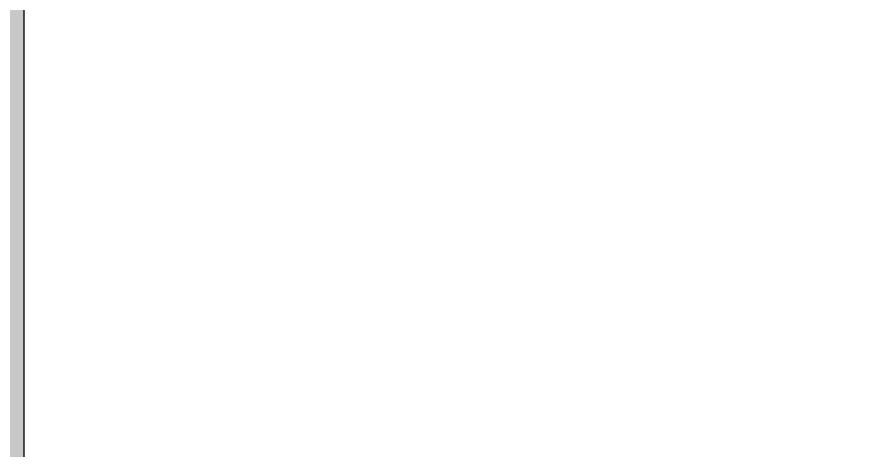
# Model space of a CAD drawing. Header units: millimetres. Extents: x -46169 to 247764, y -86316 to 18123.
# Drawn here: x 237436.7 to 237747.2, y -82650.3 to -82491.3 of the extents above; entities that cross this region are included whole.
import ezdxf

# ---------------------------------------------------------------- set-up
doc = ezdxf.new("R2010")
doc.units = ezdxf.units.MM
doc.header["$MEASUREMENT"] = 0
doc.linetypes.add('Wipeout_Contour', pattern=[1000, 0, -1000])
doc.layers.add('New_A-20-M_Roof', color=7, linetype='Continuous')
doc.layers.add('New_A-25-M_Wall_Int', color=7, linetype='Continuous')
doc.layers.add('New_A-25-M_Wall_Int_Pen_No__107', color=7, linetype='Continuous', lineweight=15, true_color=0xa6a6a6)
doc.layers.add('New_A-25-M_Wall_Int_Pen_No__27', color=7, linetype='Continuous', lineweight=50, true_color=0x2a2a2a)

# ---------------------------------------------------------------- blocks, each defined once
blk = doc.blocks.new('Section Elem_81_5', base_point=(221877.12, -83027.49))
at = {"color": 254, "linetype": 'Wipeout_Contour', "lineweight": 0, "ltscale": 997328.976935}
blk.add_wipeout([(240783.96, -79427.49), (230618.33, -82957.6), (230624.49, -82975.35), (240841.25, -79427.49)], dxfattribs=at).dxf.layer = 'New_A-20-M_Roof'
blk = doc.blocks.new('Section Elem_119_5', base_point=(221877.12, -83027.49))
at = {"layer": 'New_A-25-M_Wall_Int_Pen_No__107', "linetype": 'Continuous', "lineweight": 0, "true_color": 0xd2d2d2}
blk.add_hatch(color=254, dxfattribs=at).paths.add_polyline_path([(237439.54, -83027.49), (237439.54, -81053.99), (237364.54, -81053.99), (237364.54, -81045.39), (237427.83, -81045.39), (237433.28, -81043.16), (237435.54, -81037.79), (237435.54, -80827.49), (237339.54, -80827.49), (237339.54, -83027.49)])
at = {"layer": 'New_A-25-M_Wall_Int_Pen_No__27', "linetype": 'Continuous'}
blk.add_line((237439.54, -81053.99), (237439.54, -83027.49), dxfattribs=at)
blk = doc.blocks.new('Section Elem_120_5', base_point=(221877.12, -83027.49))
at = {"color": 254, "linetype": 'Wipeout_Contour', "lineweight": 0, "ltscale": 19620256.52847165}
blk.add_wipeout([(237439.54, -82367.43), (237439.54, -83027.49), (237514.72, -83027.49), (237514.72, -82894.33), (237496.07, -82883.78), (237494.42, -82901.79), (237458.42, -82901.79), (237458.42, -82697.49), (237668.44, -82697.49), (237668.44, -82722.49), (237665.65, -82722.49), (237665.65, -82724.49), (237668.44, -82724.49), (237668.44, -83027.49), (237974.37, -83027.49), (237974.37, -80927.49), (238975.38, -80927.49), (238974.61, -80921.65), (238974.61, -80910.99), (238994.57, -80910.99), (238994.57, -80920.34), (238995, -80923.56), (238995.99, -80925.95), (238997.56, -80928), (238999.61, -80929.58), (239002, -80930.57), (239005.21, -80930.99), (239018.46, -80930.99), (239018.46, -80757.52), (237439.54, -80757.52), (237439.54, -81607.71), (237444.94, -81607.71), (237444.94, -81617.49), (237450.5, -81617.49), (237463.3, -81618.93), (237476, -81623.38), (237487.38, -81630.53), (237496.9, -81640.04), (237504.05, -81651.43), (237508.49, -81664.13), (237509.94, -81676.93), (237509.94, -82178.05), (237508.49, -82190.86), (237504.05, -82203.55), (237496.9, -82214.94), (237487.38, -82224.45), (237476, -82231.6), (237463.3, -82236.05), (237450.5, -82237.49), (237444.94, -82237.49), (237444.94, -82247.49), (237439.54, -82247.49), (237439.54, -82287.49), (237739.57, -82287.49), (237739.57, -82330.35), (237723.77, -82330.35), (237692.18, -82387.49), (237628.99, -82444.63), (237565.8, -82473.2), (237553.14, -82480.35), (237553.3, -82480.35), (237553.3, -82481.78), (237553.14, -82481.78), (237553.14, -82487.49), (237515.27, -82487.49), (237515.27, -82480.35), (237502.61, -82473.2), (237502.61, -82444.63), (237465.08, -82444.63), (237465.07, -82451.78), (237465.07, -82444.63), (237465.04, -82444.63), (237465.04, -82458.92), (237439.83, -82458.92), (237439.81, -82451.78), (237439.8, -82416.06), (237439.79, -82387.49), (237439.79, -82367.43)], dxfattribs=at).dxf.layer = 'New_A-25-M_Wall_Int'

msp = doc.modelspace()

# ---------------------------------------------------------------- block references
at = {"layer": 'New_A-20-M_Roof'}
msp.add_blockref('Section Elem_81_5', (221877.12, -83027.49), dxfattribs=at)

# ---------------------------------------------------------------- next in the draw order: block references
at = {"layer": 'New_A-25-M_Wall_Int'}
msp.add_blockref('Section Elem_119_5', (221877.12, -83027.49), dxfattribs=at)

# ---------------------------------------------------------------- next in the draw order: block references
msp.add_blockref('Section Elem_120_5', (221877.12, -83027.49), dxfattribs=at)

doc.saveas('drawing.dxf')
